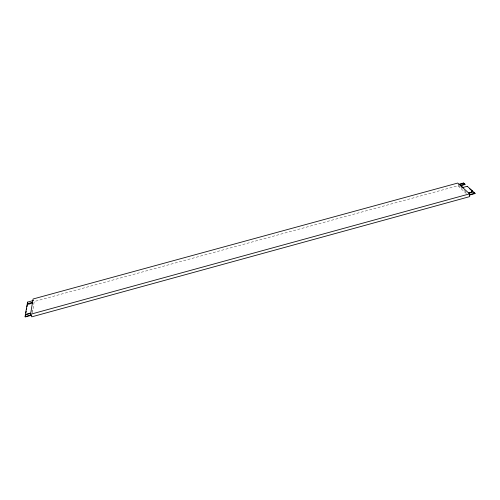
<?xml version="1.0" encoding="UTF-8"?>
<svg xmlns="http://www.w3.org/2000/svg" width="500" height="500" viewBox="0 0 500 500"><rect width="100%" height="100%" fill="white"/><g stroke="black" fill="none" stroke-linecap="round" stroke-linejoin="round"><path stroke-width="0.38" stroke-dasharray="2.5 1.88" d="M32.356 313.025L34.219 301.531L457.856 185.763L466.325 193.519M31.925 311.506L32.175 309.988M458.113 184.9L460.356 186.944M460.919 187.456L462.038 188.475M464.281 190.525L467.081 193.081"/><path stroke-width="0.75" d="M32.038 302.475L32.131 303.25L32.038 302.475L27.269 303.775L27.438 304.137L27.562 302.119L33.5 300.494M30.556 314.269L33.075 299L457.713 183.062L469.594 193.85L469.719 196.619L31.738 316.856L30.556 314.269L469.594 193.85M30.2 313.525L30.269 313.094L25.387 314.431L25.556 314.8M25.944 312.606L26.2 311.144M26.463 309.675L26.719 308.212M26.975 306.75L27.231 305.287M25 316.625L31.131 314.944L31.306 315.312L25.169 316.994L25.312 314.869L30.438 313.463M25.387 314.431L27.194 304.194L32.2 302.838M27.269 303.775L27.562 302.119M472.294 190.769L471.262 192.6L472.294 190.769L467.256 186.275L462.812 187.494L460.481 185.381L464.906 184.169L464.919 184.556L460.5 185.769M474.988 193.175L469.306 194.731L469.325 195.125L475 193.569L473.606 191.944L469.081 193.181L468.756 192.887L471.244 192.206M458.781 184.325L463.6 183.006L464.906 184.169M460.175 184.331L462.931 183.581M28.725 304.181L30.769 303.625M464.919 184.556L463.6 183.006M469.513 188.663L472.306 191.163M475 193.569L473.606 191.944M461.9 187.037L462.831 187.881L462.812 187.494M25.312 314.869L25.481 315.238M467.256 186.275L467.275 186.663"/></g></svg>
